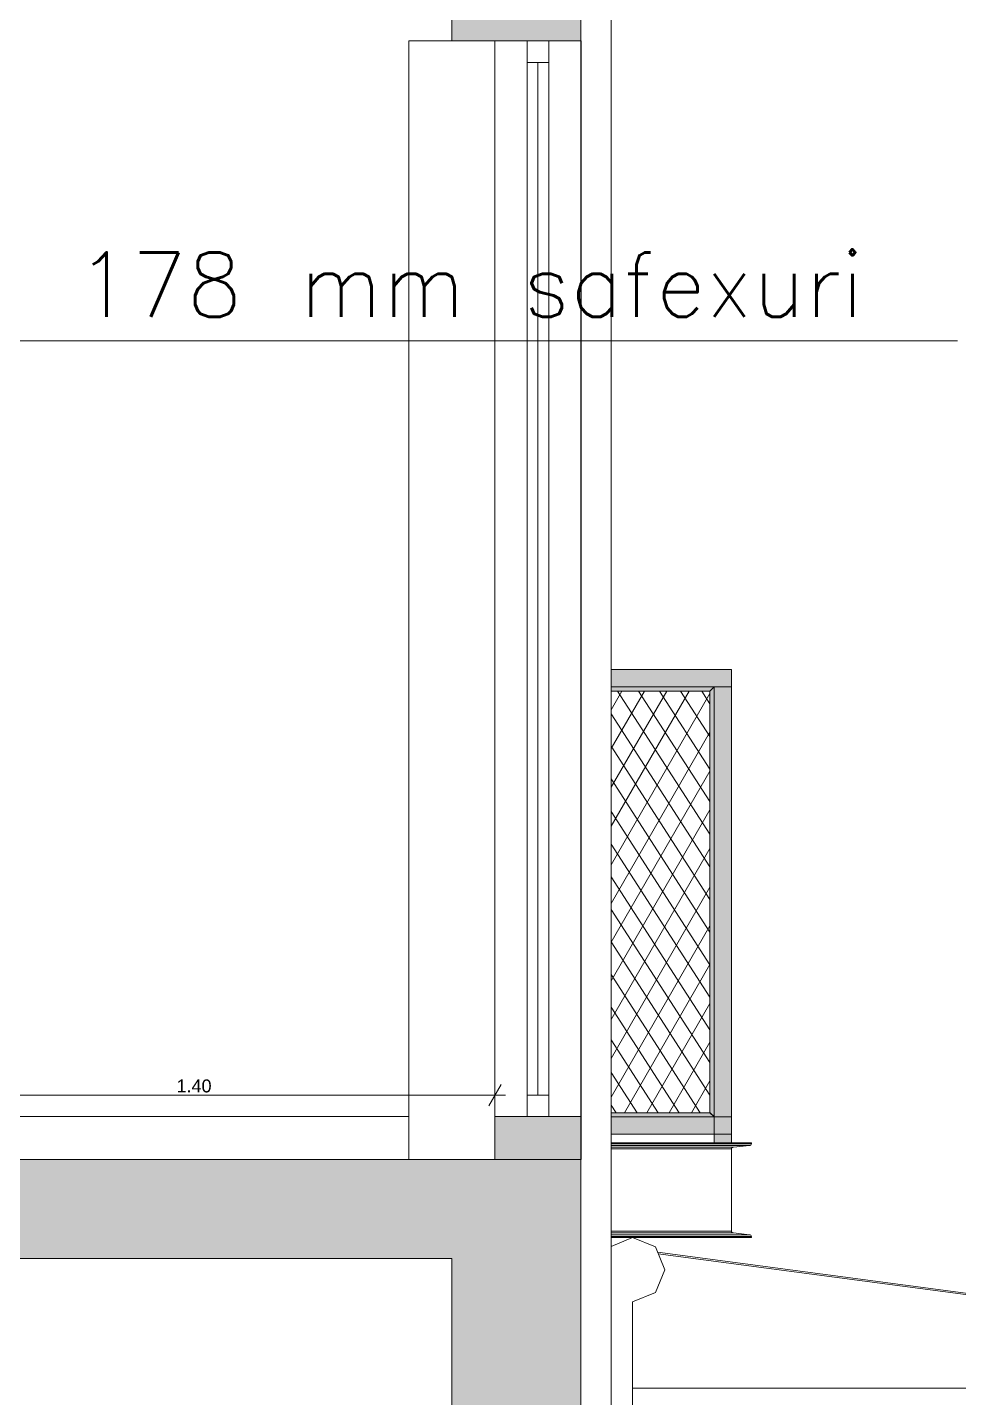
# Model space of a CAD drawing. Header units: millimetres. Extents: x 476571643 to 477489869, y 4620928210 to 4621294454.
# Drawn here: x 477418027 to 477420191, y 4621120412 to 4621123597 of the extents above; entities that cross this region are included whole.
import ezdxf

# ---------------------------------------------------------------- set-up
doc = ezdxf.new("R2010")
doc.units = ezdxf.units.MM
doc.header["$MEASUREMENT"] = 0
doc.set_wipeout_variables(frame=1)
doc.linetypes.add('Wipeout_Contour', pattern=[1000, 0, -1000])
for name, color, linetype, lineweight in [('2D Drafting - General_Pen_No__250_Pen_No__7', 7, 'Continuous', 0), ('Annotation - Text_Pen_No__7_Pen_No__7_Pen_No__5', 5, 'Continuous', 0), ('gegmebi_Pen_No__7_Pen_No__250', 7, 'Continuous', 0), ('gegmebi_Pen_No__7_Pen_No__7', 7, 'Continuous', 0), ('gegmebi_Pen_No__7_Pen_No__7_Pen_No__5', 5, 'Continuous', 0), ('kar-panjara_Pen_No__7_Pen_No__250', 7, 'Continuous', 0), ('New_2D Drafting - General_Pen_No__30_Pen_No__9_Pen_No__9_Pen_No__255', 255, 'Continuous', 0), ('New_2D Drafting - General_Pen_No__30_Pen_No__9_Pen_No__9_Pen_No__7', 7, 'Continuous', 0), ('New_2D Drafting - General_Pen_No__4', 7, 'Continuous', 0), ('New_2D Drafting - General_Pen_No__7', 7, 'Continuous', 0), ('New_Interior - Furniture _Pen_No__250', 7, 'Continuous', 0), ('New_reg_nak_Pen_No__7', 7, 'Continuous', 0), ('Structural - Bearing_Pen_No__7', 7, 'Continuous', 0), ('zoma_Pen_No__142', 142, 'Continuous', 0)]:
    doc.layers.add(name, color=color, linetype=linetype, lineweight=lineweight)
doc.layers.add('New_Interior - Furniture', color=7, linetype='Continuous')
doc.layers.add('zoma', color=7, linetype='Continuous')
doc.styles.add('GENERATED_STYLE_2', font='arial.ttf')
doc.dimstyles.new('GENERATED_STYLE__2', dxfattribs={"dimtxt": 30.000001, "dimasz": 38, "dimexe": 0.18, "dimexo": 3, "dimgap": 0.09, "dimtad": 1, "dimtih": 1, "dimtoh": 1, "dimlfac": 0.001, "dimzin": 0, "dimdsep": 46, "dimtxsty": 'GENERATED_STYLE_2', "dimblk": 'ARROWHEAD_2', "dimblk1": 'ARROWHEAD_2', "dimblk2": 'ARROWHEAD_2', "dimcen": 0.09, "dimclrd": 142, "dimclre": 142, "dimclrt": 142, "dimadec": 0, "dimazin": 0, "dimtfac": 1, "dimtdec": 4, "dimtmove": 0, "dimatfit": 3, "dimfxl": 1, "dimtolj": 1, "dimtzin": 0, "dimarcsym": 0})

# ---------------------------------------------------------------- blocks, each defined once
blk = doc.blocks.new('*D1553', base_point=(476844527.1, 4621385791))
at = {"layer": 'zoma_Pen_No__142', "color": 142, "linetype": 'Continuous', "lineweight": 0, "transparency": 16777216}
for p, q in [((477417727.5, 4621121139.9), (477417698.6, 4621121089.9)), ((477417713.1, 4621121077.4), (477417713.1, 4621121152.4)), ((477419098.8, 4621121089.9), (477419127.7, 4621121139.9)), ((477419113.3, 4621121077.4), (477419113.3, 4621121152.4)), ((477417688.6, 4621121114.9), (477417713.1, 4621121114.9)), ((477417713.1, 4621121114.9), (477419113.3, 4621121114.9)), ((477419113.3, 4621121114.9), (477419137.7, 4621121114.9))]:
    blk.add_line(p, q, dxfattribs=at)
at = {"layer": 'zoma_Pen_No__142', "color": 142, "lineweight": 0, "transparency": 16777216, "insert": (477418373.3, 4621121120.9), "char_height": 30, "attachment_point": 7, "style": 'GENERATED_STYLE_2'}
blk.add_mtext('\\A1;{\\pql;\\fArial CYR|b0|i0|c204|p34;1.40}', dxfattribs=at)
blk = doc.blocks.new('ARROWHEAD_2')
at = {"color": 0, "linetype": 'Continuous', "lineweight": 0}
for p, q in [((0, 0), (-1, 0)), ((-0.378, -0.655), (0.378, 0.655))]:
    blk.add_line(p, q, dxfattribs=at)
blk = doc.blocks.new('*D1614', base_point=(476844527.1, 4621385791))
at = {"layer": 'zoma_Pen_No__142', "color": 142, "linetype": 'Continuous', "lineweight": 0, "transparency": 16777216}
for p, q in [((477417727.5, 4621124339.9), (477417698.6, 4621124289.9)), ((477417713.1, 4621124277.4), (477417713.1, 4621124352.4)), ((477419098.8, 4621124289.9), (477419127.7, 4621124339.9)), ((477419113.3, 4621124277.4), (477419113.3, 4621124352.4)), ((477417688.6, 4621124314.9), (477417713.1, 4621124314.9)), ((477417713.1, 4621124314.9), (477419113.3, 4621124314.9)), ((477419113.3, 4621124314.9), (477419137.7, 4621124314.9))]:
    blk.add_line(p, q, dxfattribs=at)
at = {"layer": 'zoma_Pen_No__142', "color": 142, "lineweight": 0, "transparency": 16777216, "insert": (477418373.3, 4621124320.9), "char_height": 30, "attachment_point": 7, "style": 'GENERATED_STYLE_2'}
blk.add_mtext('\\A1;{\\pql;\\fArial CYR|b0|i0|c204|p34;1.40}', dxfattribs=at)
blk = doc.blocks.new('*D1616', base_point=(476844527.1, 4621385791))
at = {"layer": 'zoma_Pen_No__142', "color": 142, "linetype": 'Continuous', "lineweight": 0, "transparency": 16777216}
for p, q in [((477417713.1, 4621127477.4), (477417713.1, 4621127552.4)), ((477419113.3, 4621127477.4), (477419113.3, 4621127552.4)), ((477417688.6, 4621127514.9), (477417713.1, 4621127514.9)), ((477417727.5, 4621127539.9), (477417698.6, 4621127489.9)), ((477417713.1, 4621127514.9), (477419113.3, 4621127514.9)), ((477419098.8, 4621127489.9), (477419127.7, 4621127539.9)), ((477419113.3, 4621127514.9), (477419137.7, 4621127514.9))]:
    blk.add_line(p, q, dxfattribs=at)
at = {"layer": 'zoma_Pen_No__142', "color": 142, "lineweight": 0, "transparency": 16777216, "insert": (477418373.3, 4621127520.9), "char_height": 30, "attachment_point": 7, "style": 'GENERATED_STYLE_2'}
blk.add_mtext('\\A1;{\\pql;\\fArial CYR|b0|i0|c204|p34;1.40}', dxfattribs=at)

msp = doc.modelspace()

# ---------------------------------------------------------------- hatches: boundary and pattern name
at = {"layer": '2D Drafting - General_Pen_No__250_Pen_No__7', "linetype": 'Continuous', "lineweight": 0}
for points in [[(477417713.109, 4621123934.916), (477417713.109, 4621124165.01), (477419113.271, 4621124165.01), (477419113.271, 4621124265.039), (477419313.271, 4621124265.039), (477419313.271, 4621124165.01), (477419313.037, 4621124165.01), (477419313.037, 4621123985.002), (477419313.037, 4621123565.01), (477419013.037, 4621123565.01), (477419013.037, 4621123934.916)], [(477417713.109, 4621120734.916), (477417713.109, 4621120965.01), (477419113.271, 4621120965.01), (477419113.271, 4621121065.039), (477419313.271, 4621121065.039), (477419313.271, 4621120965.01), (477419313.037, 4621120965.01), (477419313.037, 4621120785.002), (477419313.037, 4621120365.01), (477419013.037, 4621120365.01), (477419013.037, 4621120734.916)]]:
    msp.add_hatch(color=7, dxfattribs=at).paths.add_polyline_path(points)
at = {"layer": 'New_2D Drafting - General_Pen_No__30_Pen_No__9_Pen_No__9_Pen_No__255', "linetype": 'Continuous', "lineweight": 0}
for points in [[(477419662.875, 4621122104.202), (477419383.208, 4621122104.202), (477419383.208, 4621122064.202), (477419662.875, 4621122064.202)], [(477419612.868, 4621122054.202), (477419383.208, 4621122054.202), (477419383.208, 4621122064.202), (477419622.868, 4621122064.202)], [(477419612.868, 4621121074.2), (477419622.868, 4621121064.2), (477419622.868, 4621122064.202), (477419612.868, 4621122054.202)], [(477419662.875, 4621121004.2), (477419622.868, 4621121004.2), (477419622.868, 4621122064.202), (477419662.875, 4621122064.202)], [(477419623.237, 4621121064.2), (477419383.208, 4621121064.2), (477419383.208, 4621121074.2), (477419613.237, 4621121074.2)], [(477419662.875, 4621121064.2), (477419383.208, 4621121064.2), (477419383.208, 4621121024.2), (477419662.875, 4621121024.2)]]:
    msp.add_hatch(color=255, dxfattribs=at).paths.add_polyline_path(points)
at = {"layer": 'New_2D Drafting - General_Pen_No__7', "linetype": 'Continuous', "lineweight": 0}
h = msp.add_hatch(dxfattribs=at)
h.set_pattern_fill('BATT_INSULATION', style=0, pattern_type=2)
h.set_pattern_definition([(60, (476844527.15, 4621385791.044), (-38.9711432, 22.5), []), (122.8330945, (476844527.15, 4621385791.044), (36.8060797, 18.75), [])])
h.paths.add_polyline_path([(477419383.208, 4621121074.2), (477419612.868, 4621121074.2), (477419612.868, 4621122054.202), (477419383.208, 4621122054.202)])

# ---------------------------------------------------------------- linework, layer by layer
at = {"layer": '2D Drafting - General_Pen_No__250_Pen_No__7', "color": 7, "linetype": 'Continuous', "lineweight": 0, "flags": 128}
for points in [[(477417713.109, 4621123934.916), (477417713.109, 4621124165.01), (477419113.271, 4621124165.01), (477419113.271, 4621124265.039), (477419313.271, 4621124265.039), (477419313.271, 4621124165.01), (477419313.037, 4621124165.01), (477419313.037, 4621123985.002), (477419313.037, 4621123565.01), (477419013.037, 4621123565.01), (477419013.037, 4621123934.916)], [(477417713.109, 4621120734.916), (477417713.109, 4621120965.01), (477419113.271, 4621120965.01), (477419113.271, 4621121065.039), (477419313.271, 4621121065.039), (477419313.271, 4621120965.01), (477419313.037, 4621120965.01), (477419313.037, 4621120785.002), (477419313.037, 4621120365.01), (477419013.037, 4621120365.01), (477419013.037, 4621120734.916)]]:
    msp.add_lwpolyline(points, close=True, dxfattribs=at)
at = {"layer": 'gegmebi_Pen_No__7_Pen_No__250', "color": 7, "linetype": 'Continuous', "lineweight": 0, "flags": 128}
for points in [[(477419188.271, 4621123565.039), (477419238.271, 4621123565.039), (477419238.271, 4621121065.04), (477419188.271, 4621121065.04)], [(477419188.271, 4621123515.039), (477419238.271, 4621123515.039), (477419238.271, 4621123565.039), (477419188.271, 4621123565.039)], [(477419188.271, 4621121065.04), (477419238.271, 4621121065.04), (477419238.271, 4621121114.878), (477419188.271, 4621121114.878)], [(477417713.055, 4621120965.01), (477418913.109, 4621120965.01), (477418913.109, 4621121065.01), (477417713.055, 4621121065.01)]]:
    msp.add_lwpolyline(points, close=True, dxfattribs=at)
at = {"layer": 'gegmebi_Pen_No__7_Pen_No__7', "color": 7, "linetype": 'Continuous', "lineweight": 0}
msp.add_line((477419213.271, 4621123515.039), (477419213.271, 4621121114.878), dxfattribs=at)
at = {"layer": 'gegmebi_Pen_No__7_Pen_No__7_Pen_No__5', "color": 5, "linetype": 'Continuous', "lineweight": 0, "flags": 128}
msp.add_lwpolyline([(477417965.841, 4621122868.319), (477420187.846, 4621122868.319)], dxfattribs=at)
at = {"layer": 'kar-panjara_Pen_No__7_Pen_No__250', "color": 7, "linetype": 'Continuous', "lineweight": 0, "flags": 128}
for points in [[(477418913.109, 4621123565.008), (477418913.109, 4621120965.01), (477419313.109, 4621120965.01), (477419313.109, 4621123565.008)], [(477419313.271, 4621123565.039), (477419113.271, 4621123565.039), (477419113.271, 4621121065.04), (477419313.271, 4621121065.04)]]:
    msp.add_lwpolyline(points, close=True, dxfattribs=at)
at = {"layer": 'New_2D Drafting - General_Pen_No__30_Pen_No__9_Pen_No__9_Pen_No__7', "color": 7, "linetype": 'Continuous', "lineweight": 0, "flags": 128}
for points in [[(477419662.875, 4621122104.202), (477419383.208, 4621122104.202), (477419383.208, 4621122064.202), (477419662.875, 4621122064.202)], [(477419612.868, 4621122054.202), (477419383.208, 4621122054.202), (477419383.208, 4621122064.202), (477419622.868, 4621122064.202)], [(477419612.868, 4621121074.2), (477419622.868, 4621121064.2), (477419622.868, 4621122064.202), (477419612.868, 4621122054.202)], [(477419662.875, 4621121004.2), (477419622.868, 4621121004.2), (477419622.868, 4621122064.202), (477419662.875, 4621122064.202)], [(477419623.237, 4621121064.2), (477419383.208, 4621121064.2), (477419383.208, 4621121074.2), (477419613.237, 4621121074.2)], [(477419662.875, 4621121064.2), (477419383.208, 4621121064.2), (477419383.208, 4621121024.2), (477419662.875, 4621121024.2)]]:
    msp.add_lwpolyline(points, close=True, dxfattribs=at)
at = {"layer": 'New_2D Drafting - General_Pen_No__4', "color": 7, "linetype": 'Continuous', "lineweight": 0, "flags": 128}
msp.add_lwpolyline([(477419383.208, 4621121074.2), (477419612.868, 4621121074.2), (477419612.868, 4621122054.202), (477419383.208, 4621122054.202)], close=True, dxfattribs=at)
at = {"layer": 'Structural - Bearing_Pen_No__7', "color": 7, "linetype": 'Continuous', "lineweight": 0}
for p, q in [((477419383.181, 4621121004.208), (477419709.201, 4621121004.208)), ((477419383.181, 4621121001.713), (477419709.201, 4621121001.713)), ((477419383.181, 4621120997.758), (477419704.738, 4621120997.758)), ((477419383.181, 4621120993.768), (477419667.337, 4621120993.768)), ((477419383.181, 4621120989.813), (477419662.875, 4621120989.813)), ((477419662.875, 4621120989.813), (477419663.274, 4621120991.344)), ((477419662.875, 4621120798.603), (477419662.875, 4621120989.813)), ((477419663.274, 4621120991.344), (477419664.412, 4621120992.641)), ((477419664.412, 4621120992.641), (477419666.115, 4621120993.508)), ((477419666.115, 4621120993.508), (477419667.337, 4621120993.768)), ((477419667.337, 4621120993.768), (477419704.738, 4621120997.758)), ((477419704.738, 4621120997.758), (477419705.96, 4621120998.017)), ((477419705.96, 4621120998.017), (477419707.663, 4621120998.884)), ((477419707.663, 4621120998.884), (477419708.801, 4621121000.182)), ((477419708.801, 4621121000.182), (477419709.201, 4621121001.713)), ((477419709.201, 4621121001.713), (477419709.201, 4621121004.208)), ((477419663.274, 4621120797.072), (477419662.875, 4621120798.603)), ((477419664.412, 4621120795.774), (477419663.274, 4621120797.072)), ((477419666.115, 4621120794.907), (477419664.412, 4621120795.774)), ((477419667.337, 4621120794.648), (477419666.115, 4621120794.907)), ((477419704.738, 4621120790.658), (477419667.337, 4621120794.648)), ((477419705.96, 4621120790.398), (477419704.738, 4621120790.658)), ((477419707.663, 4621120789.531), (477419705.96, 4621120790.398)), ((477419708.801, 4621120788.234), (477419707.663, 4621120789.531)), ((477419709.201, 4621120786.703), (477419708.801, 4621120788.234)), ((477419709.201, 4621120784.208), (477419709.201, 4621120786.703))]:
    msp.add_line(p, q, dxfattribs=at)

# ---------------------------------------------------------------- texts
at = {"layer": 'Annotation - Text_Pen_No__7_Pen_No__7_Pen_No__5', "color": 5, "linetype": 'Continuous', "lineweight": 0, "insert": (477418140.023, 4621123073.708), "char_height": 150, "attachment_point": 1}
msp.add_mtext('\\A1;{\\pql;\\Ftxt.shx;178 mm safexuri}', dxfattribs=at)

# ---------------------------------------------------------------- dimensions: what is measured, and where the dimension line sits
at = {"layer": 'zoma', "color": 142, "linetype": 'Continuous', "lineweight": 0}
for base, p2, picture, middle in [((477419113.271, 4621127514.945), (477419113.271, 4621127514.945), '*D1616', (477418412.231, 4621127535.945)), ((477419113.271, 4621124314.945), (477419113.271, 4621124314.945), '*D1614', (477418412.231, 4621124335.945)), ((477419113.271, 4621121114.945), (477419113.271, 4621121114.945), '*D1553', (477418412.231, 4621121135.945))]:
    dim = msp.add_linear_dim(base=base, p1=(477417713.078, 4621121065.01), p2=p2, dimstyle='GENERATED_STYLE__2', dxfattribs=at)
    dim.commit()
    dim.dimension.update_dxf_attribs({"geometry": picture, "text_midpoint": middle, "dimtype": 160})

# ---------------------------------------------------------------- wipeouts: each hides what was drawn before it
at = {"color": 254, "linetype": 'Wipeout_Contour', "lineweight": 0, "ltscale": 41811451759.30783}
msp.add_wipeout([(477419383.014, 4621120709.208), (477419383.014, 4621120309.208), (477419433.014, 4621120309.208), (477419433.014, 4621120634.208), (477419486.047, 4621120656.175), (477419508.014, 4621120709.208), (477419486.047, 4621120762.241), (477419433.014, 4621120784.208), (477419383.014, 4621120763.497)], dxfattribs=at).dxf.layer = 'New_Interior - Furniture'

# ---------------------------------------------------------------- next in the draw order: linework, layer by layer
at = {"layer": 'New_Interior - Furniture _Pen_No__250', "color": 7, "linetype": 'Continuous', "lineweight": 0}
for p, q in [((477419433.014, 4621120784.208), (477419383.014, 4621120763.497)), ((477419383.014, 4621120763.497), (477419383.014, 4621120309.208)), ((477419486.047, 4621120762.241), (477419433.014, 4621120784.208)), ((477419508.014, 4621120709.208), (477419486.047, 4621120762.241)), ((477419491.245, 4621120749.692), (477421869.694, 4621120434.203)), ((477419492.747, 4621120746.466), (477421846.879, 4621120434.203)), ((477419486.047, 4621120656.175), (477419508.014, 4621120709.208)), ((477419433.014, 4621120634.208), (477419486.047, 4621120656.175)), ((477419433.014, 4621120309.208), (477419433.014, 4621120634.208)), ((477419433.014, 4621120434.208), (477419433.014, 4621120384.208)), ((477419433.014, 4621120434.208), (477421971.657, 4621120434.203))]:
    msp.add_line(p, q, dxfattribs=at)
at = {"layer": 'New_reg_nak_Pen_No__7', "color": 7, "linetype": 'Continuous', "lineweight": 0, "flags": 128}
msp.add_lwpolyline([(477419312.92, 4621131064.578), (477419383.271, 4621131064.576), (477419382.947, 4621117865.741), (477419313.02, 4621117865.743)], dxfattribs=at)
at = {"layer": 'Structural - Bearing_Pen_No__7', "color": 7, "linetype": 'Continuous', "lineweight": 0}
for p, q in [((477419383.176, 4621120798.603), (477419662.875, 4621120798.603)), ((477419383.176, 4621120794.648), (477419667.337, 4621120794.648)), ((477419383.176, 4621120790.658), (477419704.738, 4621120790.658)), ((477419383.176, 4621120786.703), (477419709.201, 4621120786.703)), ((477419383.176, 4621120784.208), (477419709.201, 4621120784.208))]:
    msp.add_line(p, q, dxfattribs=at)

doc.saveas('drawing.dxf')
